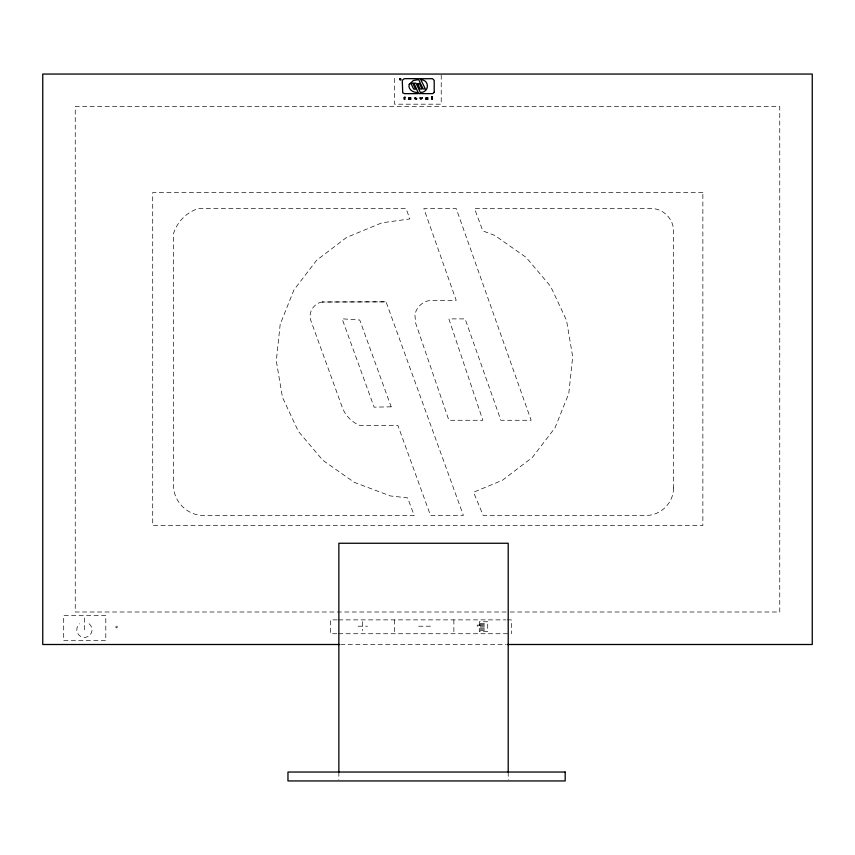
<?xml version="1.0" encoding="UTF-8"?>
<svg xmlns="http://www.w3.org/2000/svg" width="855" height="855" viewBox="0 0 855 855"><rect width="100%" height="100%" fill="white"/><g stroke="black" fill="none" stroke-linecap="round" stroke-linejoin="round"><path stroke-width="0.64" stroke-dasharray="4.28 3.21" d="M84.399 629.772L84.431 617.802M322.292 302.007C314.159 303.055 308.334 311.872 310.557 319.759L342.203 407.162C345.142 415.348 351.672 422.135 359.741 425.395L397.885 425.395L430.482 515.405L463.378 515.405L386.065 301.847L322.292 302.007L386.065 301.847M506.224 611.998L75.24 611.998L75.24 106.554L779.76 106.554L779.76 611.998L507.56 611.998M337.223 619.875L330.564 619.875L330.564 633.737L337.223 633.737M338.559 619.875L505.968 619.875M507.304 619.875L511.311 619.875L511.311 633.737M480.115 623.338L487.051 623.338M480.115 624.556L486.687 624.556M480.115 625.71L486.623 625.71M358.127 626.202L367.532 626.202M418.694 626.202L432.064 626.202M480.168 626.843L486.623 626.843M480.168 628.083L486.506 628.083M480.168 629.184L486.142 629.184M480.168 630.445L486.506 630.445M338.559 633.737L508.64 633.737M340.664 644.499L506.32 644.499M508.212 772.033L508.212 779.675M453.866 619.875L453.866 633.737M441.223 75.09L441.223 104.192L394.486 104.192L394.486 76.405M394.444 619.875L394.444 633.737M362.584 621.756L362.584 630.659M338.858 772.033L338.858 779.675M89.112 623.765A7.631 7.631 0 0 1 90.021 634.955A7.631 7.631 0 0 1 78.788 634.955A7.631 7.631 0 0 1 79.697 623.765M414.932 315.153L415.68 323.254L448.875 420.275L482.84 420.275L448.875 318.894L465.12 318.894L500.87 420.275L531.147 420.275L456.217 208.556L423.845 208.556L456.217 300.383L432.042 300.383C423.706 300.265 416.032 306.892 414.932 315.153M673.462 487.949C673.772 502.622 660.691 515.715 646.006 515.405L483.15 515.405L473.552 492.234L502.419 480.275L532.409 457.382L555.055 427.778L568.789 393.471L572.7 356.813L566.502 320.283L550.631 286.393L526.167 257.441L494.767 235.392L482.84 230.903L474.514 208.556L651.125 208.556C663.063 208.31 673.719 218.955 673.462 230.903L673.462 487.949M115.639 626.801C117.092 630.498 118.407 623.947 115.639 626.801M280.194 324.248L276.293 360.906L282.481 397.425L298.352 431.326L322.827 460.279L354.216 482.327L390.404 495.953L407.611 497.867L414.215 515.405L203.533 515.405C187.544 515.747 173.276 501.479 173.618 485.49L173.618 233.319C177.22 221.691 186.743 212.158 198.381 208.556L406.072 208.556L409.823 218.912L381.875 222.824L346.564 237.444L316.574 260.337L293.938 289.941L280.194 324.248M480.061 625.187L477.261 626.181L477.261 623.605L480.061 625.187M391.163 406.82L374.105 407.162L342.118 318.808L359.741 320.016L391.163 406.82M702.863 192.546L152.714 192.546L152.714 525.515L702.863 525.515L702.863 192.546M105.796 615.44L63.698 615.44L63.698 640.694L105.796 640.694L105.796 615.44M487.713 621.756L479.302 621.756L479.302 631.663L487.713 631.663L487.713 621.756"/><path stroke-width="1.28" d="M416.684 98.891C415.829 101.157 412.719 95.557 416.748 98.678M339.328 644.499L42.75 644.499L42.75 74.054L812.25 74.054L812.25 644.499L507.656 644.499M508.212 772.033L508.212 543.256L338.858 543.256L338.858 772.033M399.52 79.269L400.012 79.943A1.112 1.112 0 0 0 400.664 79.953L400.706 78.788A1.112 1.112 0 0 0 400.055 78.767L399.52 79.269M411.212 84.121L413.628 88.952A1.721 1.721 0 0 0 414.536 89.187L416.609 89.198L418.661 93.59L420.895 93.59L416.011 83.159L412.676 83.159A1.913 1.913 0 0 0 412.11 83.234L411.212 84.121M434.201 92.19L432.972 93.537A2.512 2.512 0 0 1 432.224 93.633L421.878 93.644L421.291 92.415C428.975 91.891 429.584 80.787 421.804 79.793L421.312 78.756L431.732 78.671A3.185 3.185 0 0 1 432.63 78.799L434.201 80.381L434.201 92.19M417.689 83.897L420.029 88.995L422.06 88.995L419.762 84.143L420.831 84.143L423.161 88.984L425.341 88.984L420.339 78.681L418.245 78.681L420.382 83.181L417.689 83.897M408.637 98.133L408.615 99.404L409.385 99.404L409.727 98.09L410.058 99.404L410.785 99.404L410.785 97.694L409.641 97.652A1.079 1.079 0 0 0 409.15 97.673L408.637 98.133M425.758 98.101L425.737 99.415L426.485 99.415L426.816 98.133L427.158 99.415L427.863 99.415L427.863 97.716L425.758 98.101M415.167 98.282L415.968 98.357L415.167 98.282M431.668 96.957L432.416 97.032L431.668 96.957M409.267 84.239C407.525 88.931 412.826 92.586 417.048 92.468L417.689 93.644L404.554 93.644L402.737 92.917L402.267 80.295L404.009 78.863A4.125 4.125 0 0 1 405.302 78.66L417.09 78.649L417.689 79.761L413.414 80.488L409.267 84.239M399.937 79.141C401.935 79.643 398.751 79.44 400.674 79.002L400.001 79.055M422.338 97.716L420.852 99.362L419.88 97.694L421.109 98.592L422.338 97.716M414.29 84.079L413.2 84.079L415.199 88.279L416.225 88.279L414.29 84.079M404.928 97.16L403.838 97.705L404.244 99.404L404.928 99.404L404.928 97.16M432.416 97.748L431.7 97.748L431.7 99.383L432.416 99.383L432.416 97.748M565.176 772.033L287.964 772.033L287.964 780.946L565.176 780.946L565.176 772.033"/></g></svg>
